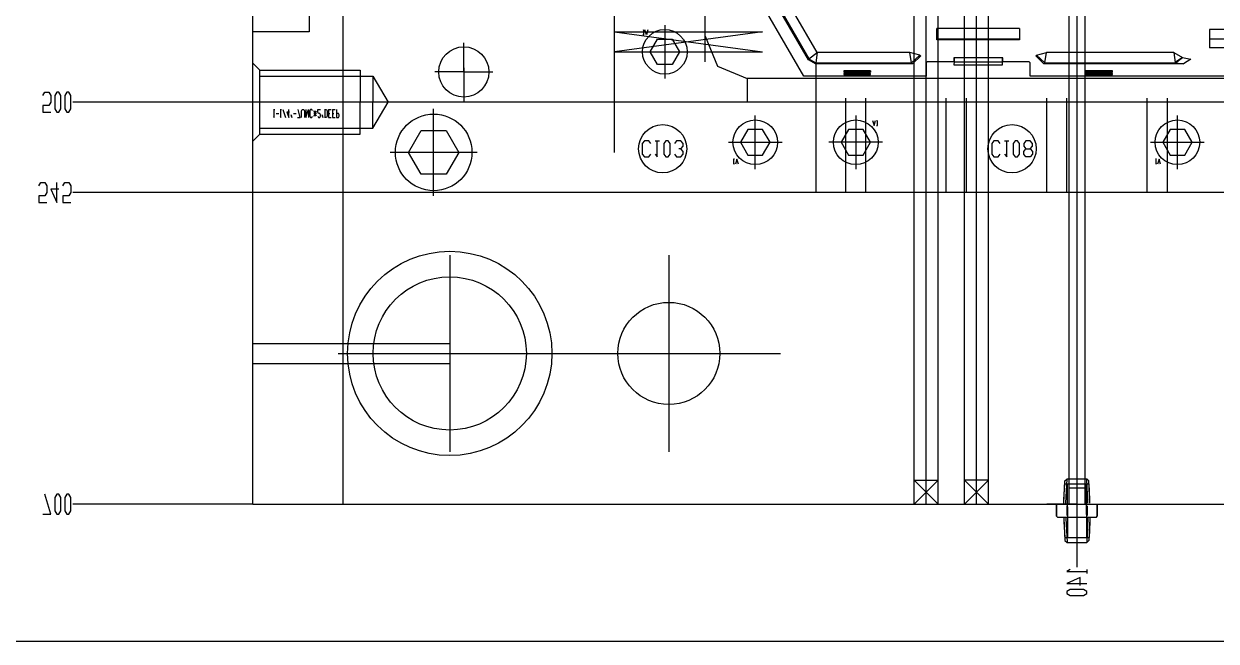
# Model space of a CAD drawing. Header units: millimetres. Extents: x -1 to 1014, y -756 to 757.
# Drawn here: x 664.6 to 823.9, y 11.3 to 93.7 of the extents above; entities that cross this region are included whole.
import ezdxf

# ---------------------------------------------------------------- set-up
doc = ezdxf.new("R2010")
doc.units = ezdxf.units.MM

# ---------------------------------------------------------------- blocks, each defined once
blk = doc.blocks.new('blockName2')
for points in [[(10.0392, 11.2879), (1013.96, 11.2879), (1013.96, 756.712), (10.0392, 756.712), (10.0392, 11.2879)], [(707.262, 29.578), (707.262, 405.569)], [(695.176, 29.578), (695.176, 401.541)], [(743.518, 76.5769), (743.518, 204.145)], [(785.146, 29.578), (785.146, 204.145)], [(791.86, 29.5782), (791.86, 204.145)], [(755.603, 88.6623), (755.603, 192.06)], [(805.288, 133.174), (805.288, 29.578)], [(806.362, 133.263), (806.362, 29.6425)], [(790.248, 29.5782), (790.248, 128.679)], [(793.471, 29.5782), (793.471, 128.679)], [(783.534, 29.578), (783.534, 112.565)], [(786.757, 29.578), (786.757, 112.565)], [(804.214, 103.702), (804.214, 29.6425)], [(770.584, 89.9008), (764.28, 100.82)], [(768.81, 86.7339), (761.113, 100.065)], [(769.411, 88.9581), (762.939, 100.168)], [(763.064, 100.202), (769.483, 89.0835)], [(763.064, 100.202), (769.483, 89.0835)], [(702.696, 96.7193), (702.696, 92.6908)], [(702.696, 92.6908), (695.176, 92.6908)], [(763.271, 92.6908), (743.518, 90.0051)], [(743.518, 92.6908), (763.271, 90.0051)], [(743.518, 92.6908), (763.271, 92.6908)], [(747.446, 92.814), (747.379, 92.9259), (747.379, 92.2545)], [(747.983, 92.9259), (747.781, 92.2545), (747.58, 92.9259)], [(750.232, 93.5865), (750.232, 86.4238)], [(797.63, 93.1158), (786.575, 93.1158)], [(786.575, 91.6283), (786.575, 93.1158)], [(797.63, 93.1158), (797.63, 91.6283)], [(862.779, 92.9894), (822.995, 92.9894)], [(822.995, 92.9894), (822.995, 90.5554)], [(723.376, 87.3195), (723.376, 91.2137)], [(747.446, 92.2545), (747.311, 92.2545)], [(751.217, 91.7105), (752.201, 90.0051), (751.217, 88.2998), (749.248, 88.2998), (748.263, 90.0051), (749.248, 91.7105), (751.217, 91.7105)], [(755.603, 92.1007), (757.251, 88.1011), (761.243, 86.4393)], [(786.575, 91.7537), (797.63, 91.7537)], [(786.575, 91.7537), (797.63, 91.7537)], [(797.63, 91.6283), (786.575, 91.6283)], [(862.779, 91.6792), (822.995, 91.6792)], [(862.779, 91.6792), (822.995, 91.6792)], [(743.518, 90.0051), (763.271, 90.0051)], [(746.651, 90.0051), (753.813, 90.0051)], [(769.483, 89.0835), (770.584, 89.9008)], [(770.584, 89.9008), (770.427, 88.5387)], [(782.957, 89.9008), (770.584, 89.9008)], [(783.208, 88.5387), (782.957, 89.9008)], [(784.296, 89.578), (782.957, 89.9008)], [(783.208, 88.5387), (784.296, 89.578)], [(783.208, 88.5387), (784.296, 89.578)], [(784.419, 89.4928), (783.33, 88.4133)], [(784.296, 89.578), (784.42, 89.4931)], [(795.374, 89.2112), (788.831, 89.2112)], [(788.831, 89.2112), (788.831, 88.666)], [(788.831, 89.2112), (788.879, 89.1874)], [(795.326, 89.1874), (795.374, 89.2112)], [(795.374, 88.666), (795.374, 89.2112)], [(799.786, 89.4928), (799.908, 89.5784)], [(800.875, 88.4133), (799.786, 89.4928)], [(799.909, 89.578), (801.248, 89.9008)], [(799.909, 89.578), (800.997, 88.5387)], [(799.909, 89.578), (800.997, 88.5387)], [(800.997, 88.5387), (801.248, 89.9008)], [(818.25, 89.9008), (801.248, 89.9008)], [(818.25, 89.9008), (819.396, 89.2477)], [(818.25, 89.9008), (818.424, 88.5906)], [(819.396, 89.2477), (818.424, 88.5906)], [(819.396, 89.2477), (818.424, 88.5906)], [(818.44, 88.5387), (819.413, 89.238)], [(819.396, 89.2477), (819.413, 89.238)], [(819.413, 89.238), (820.528, 89.0271)], [(862.779, 90.5554), (822.995, 90.5554)], [(696.116, 87.5545), (695.176, 88.4945)], [(723.376, 87.8566), (723.376, 86.7824)], [(769.483, 89.0835), (769.411, 88.9581)], [(770.355, 88.4133), (769.411, 88.9581)], [(769.483, 89.0835), (770.427, 88.5387)], [(769.483, 89.0835), (770.427, 88.5387)], [(770.355, 88.4133), (770.427, 88.5387)], [(783.33, 88.4133), (770.355, 88.4133)], [(770.427, 88.5387), (783.208, 88.5387)], [(770.427, 88.5387), (770.427, 71.2056)], [(770.427, 88.5387), (783.208, 88.5387)], [(783.208, 88.5387), (783.33, 88.4133)], [(785.298, 88.666), (785.161, 88.5297)], [(785.161, 88.5297), (785.161, 86.7339)], [(788.831, 88.666), (785.298, 88.666)], [(788.831, 88.7182), (788.855, 88.6946)], [(788.879, 88.666), (788.858, 88.2571)], [(788.858, 88.2571), (795.347, 88.2571)], [(795.326, 89.1874), (788.879, 89.1874)], [(788.879, 89.1874), (788.879, 88.666)], [(788.879, 88.666), (795.326, 88.666)], [(795.326, 88.666), (795.326, 89.1874)], [(795.347, 88.2571), (795.326, 88.666)], [(795.374, 88.7182), (795.35, 88.6946)], [(798.907, 88.666), (795.374, 88.666)], [(799.044, 88.5297), (798.907, 88.666)], [(799.044, 86.7339), (799.044, 88.5297)], [(800.875, 88.4133), (800.997, 88.5387)], [(819.51, 88.4133), (800.875, 88.4133)], [(800.997, 88.5387), (818.44, 88.5387)], [(800.997, 88.5387), (818.44, 88.5387)], [(818.44, 88.5387), (818.424, 88.5906)], [(818.44, 88.5387), (819.51, 88.4133)], [(820.528, 89.0271), (819.51, 88.4133)], [(696.115, 87.5558), (709.545, 87.5558), (709.545, 83.291)], [(696.116, 79.0276), (696.116, 87.5545)], [(696.116, 86.7757), (708.632, 86.7757)], [(708.632, 86.7757), (711.207, 86.7757), (713.28, 83.291)], [(711.207, 86.7757), (711.207, 83.291)], [(723.376, 87.3195), (719.481, 87.3195)], [(723.376, 87.3195), (727.27, 87.3195)], [(723.376, 87.3195), (723.376, 83.4253)], [(921.404, 86.4393), (761.243, 86.4393)], [(761.243, 86.4393), (761.243, 83.2908)], [(785.161, 86.7339), (768.81, 86.7339)], [(774.169, 87.4563), (777.713, 87.4563)], [(774.169, 87.4563), (774.169, 87.3033)], [(777.713, 87.4467), (774.169, 87.4467)], [(774.169, 87.3033), (777.713, 87.3033)], [(777.713, 87.1185), (774.169, 87.1185)], [(774.169, 87.1185), (774.169, 86.9656)], [(774.169, 86.9751), (777.713, 86.9751)], [(777.713, 86.9656), (774.169, 86.9656)], [(777.713, 87.4563), (777.713, 87.3033)], [(777.713, 86.9656), (777.713, 87.1185)], [(839.92, 86.7339), (799.044, 86.7339)], [(806.492, 87.4563), (810.036, 87.4563)], [(806.492, 87.4563), (806.492, 87.3033)], [(810.036, 87.4467), (806.492, 87.4467)], [(806.492, 87.3033), (810.036, 87.3033)], [(810.036, 87.1185), (806.492, 87.1185)], [(806.492, 87.1185), (806.492, 86.9656)], [(806.492, 86.9751), (810.036, 86.9751)], [(810.036, 86.9656), (806.492, 86.9656)], [(810.036, 87.3033), (810.036, 87.4563)], [(810.036, 86.9656), (810.036, 87.1185)], [(667.126, 84.1862), (667.394, 84.6338), (667.931, 84.6338), (668.2, 84.1862), (668.2, 83.291), (667.931, 82.8434), (667.126, 82.8434), (667.126, 81.9482), (668.2, 81.9482)], [(669.005, 84.6338), (668.737, 84.1862), (668.737, 82.3958), (669.005, 81.9482), (669.274, 81.9482), (669.543, 82.3958), (669.543, 84.1862), (669.274, 84.6338), (669.005, 84.6338)], [(670.348, 84.6338), (670.08, 84.1862), (670.08, 82.3958), (670.348, 81.9482), (670.617, 81.9482), (670.885, 82.3958), (670.885, 84.1862), (670.617, 84.6338), (670.348, 84.6338)], [(761.243, 83.291), (671.154, 83.291)], [(714.232, 83.291), (693.475, 83.291)], [(696.115, 79.0262), (709.545, 79.0262), (709.545, 83.291)], [(708.632, 79.8064), (711.207, 79.8064), (713.28, 83.291)], [(711.207, 79.8064), (711.207, 83.291)], [(924.799, 83.291), (760.975, 83.291)], [(774.403, 71.2056), (774.403, 83.8282)], [(777.089, 71.2056), (777.089, 83.8282)], [(787.831, 71.2056), (787.831, 83.8282)], [(790.517, 71.2056), (790.517, 83.8282)], [(801.26, 71.2056), (801.26, 83.8282)], [(803.945, 71.2056), (803.945, 83.8282)], [(814.688, 71.2056), (814.688, 83.8282)], [(817.373, 71.2056), (817.373, 83.8282)], [(697.95, 81.4137), (698.04, 81.2346), (698.04, 82.3089)], [(697.95, 82.3089), (698.129, 82.3089)], [(698.308, 81.7718), (698.667, 81.7718)], [(698.846, 81.4137), (698.935, 81.2346), (698.935, 82.3089)], [(698.846, 82.3089), (699.025, 82.3089)], [(699.204, 82.3089), (699.562, 81.2346)], [(700.099, 81.9508), (699.741, 81.9508), (700.009, 81.2346), (700.009, 82.3089)], [(700.278, 81.5927), (700.367, 81.2346)], [(700.457, 81.2346), (700.367, 81.5927)], [(700.636, 81.7718), (700.994, 81.7718)], [(701.173, 81.2346), (701.531, 81.2346), (701.263, 82.3089)], [(701.71, 81.2346), (701.71, 82.1299), (701.8, 82.3089), (701.979, 82.3089), (702.068, 82.1299), (702.068, 81.2346)], [(702.247, 82.3089), (702.247, 81.2346), (702.606, 82.3089), (702.606, 81.2346)], [(703.143, 82.1299), (703.053, 82.3089), (702.874, 82.3089), (702.785, 82.1299), (702.785, 81.4137), (702.874, 81.2346), (703.053, 81.2346), (703.143, 81.4137)], [(703.68, 81.4137), (703.322, 82.1299)], [(703.322, 81.4137), (703.68, 82.1299)], [(703.68, 81.7718), (703.322, 81.7718)], [(703.501, 82.1299), (703.501, 81.4137)], [(703.859, 81.4137), (703.948, 81.2346), (704.127, 81.2346), (704.217, 81.4137), (704.217, 81.5927), (704.127, 81.7718), (703.948, 81.7718), (703.859, 81.9508), (703.859, 82.3089), (704.217, 82.3089)], [(704.396, 81.5927), (704.485, 81.2346)], [(704.575, 81.2346), (704.485, 81.5927)], [(704.754, 82.3089), (705.023, 82.3089), (705.112, 82.1299), (705.112, 81.4137), (705.023, 81.2346), (704.754, 81.2346)], [(704.844, 81.2346), (704.844, 82.3089)], [(705.291, 82.3089), (705.291, 81.2346), (705.649, 81.2346)], [(705.291, 82.3089), (705.649, 82.3089)], [(705.291, 81.7718), (705.47, 81.7718)], [(705.828, 82.3089), (705.828, 81.2346), (706.186, 81.2346)], [(705.828, 82.3089), (706.186, 82.3089)], [(705.828, 81.7718), (706.007, 81.7718)], [(706.365, 82.3089), (706.365, 81.2346), (706.634, 81.2346), (706.724, 81.4137), (706.724, 81.5927), (706.634, 81.7718), (706.365, 81.7718)], [(719.347, 70.7786), (719.347, 82.3752)], [(762.318, 74.3384), (762.318, 81.501)], [(775.746, 81.501), (775.746, 74.3384)], [(818.716, 74.3384), (818.716, 81.501)], [(696.116, 79.8064), (708.632, 79.8064)], [(777.995, 80.8405), (778.197, 80.1691), (778.398, 80.8405)], [(778.532, 80.7286), (778.599, 80.8405), (778.599, 80.1691)], [(778.532, 80.1691), (778.667, 80.1691)], [(696.116, 79.0276), (695.176, 78.0876)], [(717.673, 73.6777), (716, 76.5769), (717.673, 79.4761), (721.021, 79.4761), (722.695, 76.5769), (721.021, 73.6777), (717.673, 73.6777)], [(748.371, 77.7739), (748.085, 78.132), (747.512, 78.132), (747.225, 77.7739), (747.225, 76.3415), (747.512, 75.9834), (748.085, 75.9834), (748.371, 76.3415)], [(748.944, 76.3415), (749.23, 75.9834), (749.23, 78.132)], [(748.944, 78.132), (749.517, 78.132)], [(750.376, 78.132), (750.09, 77.7739), (750.09, 76.3415), (750.376, 75.9834), (750.663, 75.9834), (750.949, 76.3415), (750.949, 77.7739), (750.663, 78.132), (750.376, 78.132)], [(752.382, 77.0577), (752.668, 77.4158), (752.668, 77.7739), (752.382, 78.132), (751.809, 78.132), (751.522, 77.7739)], [(763.302, 76.2143), (764.287, 77.9197), (763.302, 79.6251), (761.333, 79.6251), (760.348, 77.9197), (761.333, 76.2143), (763.302, 76.2143)], [(774.761, 79.6251), (773.777, 77.9197), (774.761, 76.2143), (776.73, 76.2143), (777.715, 77.9197), (776.73, 79.6251), (774.761, 79.6251)], [(795.047, 77.7739), (794.76, 78.132), (794.187, 78.132), (793.901, 77.7739), (793.901, 76.3415), (794.187, 75.9834), (794.76, 75.9834), (795.047, 76.3415)], [(795.62, 76.3415), (795.906, 75.9834), (795.906, 78.132)], [(795.62, 78.132), (796.193, 78.132)], [(797.052, 78.132), (796.766, 77.7739), (796.766, 76.3415), (797.052, 75.9834), (797.339, 75.9834), (797.625, 76.3415), (797.625, 77.7739), (797.339, 78.132), (797.052, 78.132)], [(798.484, 78.132), (798.198, 77.7739), (798.198, 77.4158), (798.484, 77.0577), (799.057, 77.0577), (799.344, 76.6996), (799.344, 76.3415), (799.057, 75.9834), (798.484, 75.9834), (798.198, 76.3415), (798.198, 76.6996), (798.484, 77.0577)], [(799.057, 77.0577), (799.344, 77.4158), (799.344, 77.7739), (799.057, 78.132), (798.484, 78.132)], [(819.701, 76.2143), (820.685, 77.9197), (819.701, 79.6251), (817.732, 79.6251), (816.747, 77.9197), (817.732, 76.2143), (819.701, 76.2143)], [(725.146, 76.5769), (713.549, 76.5769)], [(751.522, 76.3415), (751.809, 75.9834), (752.382, 75.9834), (752.668, 76.3415), (752.668, 76.6996), (752.382, 77.0577), (752.095, 77.0577)], [(758.736, 77.9197), (765.899, 77.9197)], [(779.327, 77.9197), (772.165, 77.9197)], [(815.135, 77.9197), (822.298, 77.9197)], [(759.531, 75.6704), (759.397, 75.6704)], [(759.531, 75.1108), (759.464, 74.9989), (759.464, 75.6704)], [(760.068, 74.9989), (759.867, 75.6704), (759.665, 74.9989)], [(815.93, 75.6704), (815.795, 75.6704)], [(815.93, 75.1108), (815.863, 74.9989), (815.863, 75.6704)], [(816.467, 74.9989), (816.265, 75.6704), (816.064, 74.9989)], [(666.588, 72.1008), (666.857, 72.5484), (667.394, 72.5484), (667.663, 72.1008), (667.663, 71.2056), (667.394, 70.758), (666.588, 70.758), (666.588, 69.8628), (667.663, 69.8628)], [(669.274, 71.6532), (668.2, 71.6532), (669.005, 69.8628), (669.005, 72.5484)], [(669.811, 72.1008), (670.08, 72.5484), (670.617, 72.5484), (670.885, 72.1008), (670.885, 71.2056), (670.617, 70.758), (669.811, 70.758), (669.811, 69.8628), (670.885, 69.8628)], [(748.889, 71.2056), (671.154, 71.2056)], [(936.885, 71.2056), (748.889, 71.2056)], [(721.496, 62.8487), (721.496, 36.5921)], [(750.769, 62.8487), (750.769, 36.5921)], [(695.176, 51.0632), (721.496, 51.0632)], [(706.59, 49.7204), (736.401, 49.7204)], [(735.864, 49.7204), (765.675, 49.7204)], [(695.176, 48.3776), (721.496, 48.3776)], [(786.757, 29.578), (783.534, 32.8008)], [(786.757, 32.8008), (783.534, 29.578)], [(783.534, 32.8008), (786.757, 32.8008)], [(790.248, 32.801), (793.471, 29.5782)], [(790.248, 29.5782), (793.471, 32.801)], [(793.471, 32.801), (790.248, 32.801)], [(803.542, 29.7379), (803.697, 32.6925)], [(803.561, 30.2188), (803.67, 32.296)], [(803.67, 32.296), (806.906, 32.296)], [(803.697, 32.6925), (803.98, 32.9607)], [(803.81, 29.7238), (803.98, 32.9607)], [(803.98, 32.9607), (806.596, 32.9607)], [(804.027, 28.2229), (804.027, 32.296)], [(806.549, 28.2229), (806.549, 32.296)], [(806.766, 29.7238), (806.596, 32.9607)], [(806.596, 32.9607), (806.879, 32.6925)], [(807.034, 29.7379), (806.879, 32.6925)], [(807.015, 30.2188), (806.906, 32.296)], [(667.126, 28.2352), (668.2, 28.2352), (667.394, 30.9208)], [(669.005, 30.9208), (668.737, 30.4732), (668.737, 28.6828), (669.005, 28.2352), (669.274, 28.2352), (669.543, 28.6828), (669.543, 30.4732), (669.274, 30.9208), (669.005, 30.9208)], [(670.348, 30.9208), (670.08, 30.4732), (670.08, 28.6828), (670.348, 28.2352), (670.617, 28.2352), (670.885, 28.6828), (670.885, 30.4732), (670.617, 30.9208), (670.348, 30.9208)], [(806.362, 31.7265), (804.214, 31.7265)], [(695.176, 29.578), (671.154, 29.578)], [(695.176, 29.578), (990.598, 29.578)], [(805.288, 29.578), (801.26, 29.578)], [(802.687, 29.578), (802.58, 29.4714)], [(802.58, 29.4714), (802.58, 27.9687)], [(802.58, 27.9687), (802.58, 29.4714)], [(802.687, 29.578), (807.889, 29.578)], [(803.934, 29.3648), (803.934, 28.0753)], [(804.027, 29.2173), (804.027, 25.1442)], [(805.288, 29.6425), (805.288, 21.1477)], [(806.549, 29.2173), (806.549, 25.1442)], [(806.642, 29.3648), (806.642, 28.0753)], [(807.889, 29.578), (807.996, 29.4714)], [(807.996, 29.4714), (807.996, 27.9687)], [(807.996, 27.9687), (807.996, 29.4714)], [(802.687, 27.8621), (802.58, 27.9687)], [(802.687, 27.8621), (807.889, 27.8621)], [(803.542, 27.7022), (803.697, 24.7477)], [(803.561, 27.2213), (803.67, 25.1442)], [(803.81, 27.7163), (803.98, 24.4795)], [(806.766, 27.7163), (806.596, 24.4795)], [(807.034, 27.7022), (806.879, 24.7477)], [(807.015, 27.2213), (806.906, 25.1442)], [(807.889, 27.8621), (807.996, 27.9687)], [(803.67, 25.1442), (806.906, 25.1442)], [(803.697, 24.7477), (803.98, 24.4795)], [(803.98, 24.4795), (806.596, 24.4795)], [(806.596, 24.4795), (806.879, 24.7477)], [(804.393, 20.8791), (803.945, 20.6106), (806.631, 20.6106)], [(806.631, 20.8791), (806.631, 20.342)], [(805.736, 18.7306), (805.736, 19.8049), (803.945, 18.9992), (806.631, 18.9992)], [(806.631, 17.9249), (806.183, 18.1935), (804.393, 18.1935), (803.945, 17.9249), (803.945, 17.6564), (804.393, 17.3878), (806.183, 17.3878), (806.631, 17.6564), (806.631, 17.9249)]]:
    blk.add_lwpolyline(points)
for centre, radius in [((750.232, 90.0051), 2.9844), ((723.376, 87.3195), 3.3571), ((719.347, 76.5769), 5.1162), ((749.947, 77.0577), 3.2228), ((762.318, 77.9197), 2.9844), ((775.746, 77.9197), 2.9844), ((796.622, 77.0577), 3.2228), ((818.716, 77.9197), 2.9844), ((721.496, 49.7204), 13.6431), ((721.496, 49.7204), 10.2323), ((750.769, 49.7204), 6.8216)]:
    blk.add_circle(centre, radius)

msp = doc.modelspace()

# ---------------------------------------------------------------- block references
msp.add_blockref('blockName2', (0, 0))

doc.saveas('drawing.dxf')
